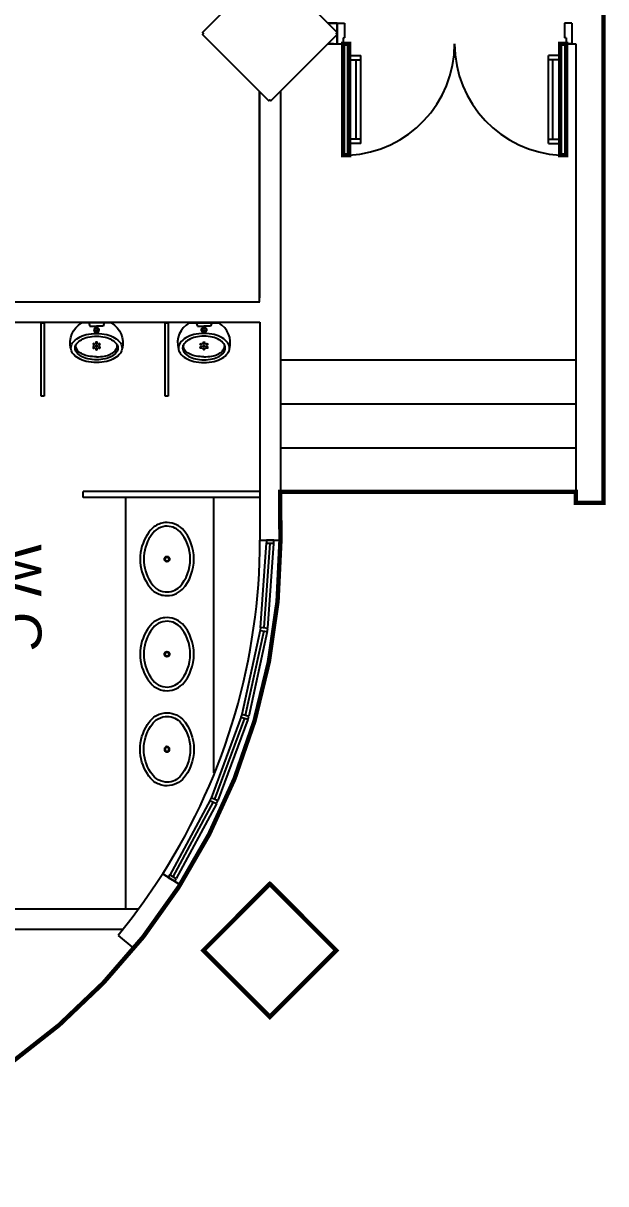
# Model space of a CAD drawing. Header units: metres. Extents: x -331 to 2982, y 362 to 2539.
# Drawn here: x 2876.52 to 2880.49, y 1325.24 to 1333.15 of the extents above; entities that cross this region are included whole.
import ezdxf

# ---------------------------------------------------------------- set-up
doc = ezdxf.new("R2010")
doc.units = ezdxf.units.M
doc.layers.get('0').update_dxf_attribs({"color": 251})
for name, color, linetype in [('Div', 251, 'Continuous'), ('Est', 251, 'Continuous'), ('Mob', 251, 'Continuous'), ('Pis', 251, 'Continuous')]:
    doc.layers.add(name, color=color, linetype=linetype)
doc.styles.add('ARIAL', font='arial.ttf')

# ---------------------------------------------------------------- blocks, each defined once
blk = doc.blocks.new('Cuba01_pl')
at = {"layer": 'Mob'}
for radius in [0.018, 0.013]:
    blk.add_circle((0, 0), radius, dxfattribs=at)
for centre, radius, start, end in [((-0.002211538461533991, -0.1243269230769233), 0.3068356000816305, 89.5504005866015, 122.7375074879473), ((0.002211538461533991, -0.1243269230769233), 0.3068356000816305, 57.26249251205271, 90.4495994133985), ((-0.09055973451327404, -0.003688053097345545), 0.1589222433009686, 144.523180839089, 173.1766593578286), ((-0.07061111111111629, -0.03033333333333577), 0.1909001075316455, 120.7250254050481, 141.484108530553), ((-0.07061111111111629, -0.03033333333332955), 0.1659001075316402, 120.5754726770841, 141.2532937629661), ((-0.002211538461537543, -0.1243269230769268), 0.2818356000816332, 89.55040058660089, 122.8280119274535), ((0.002211538461533991, -0.1243269230769206), 0.2818356000816272, 57.17198807254577, 90.4495994133985), ((0.07061111111111629, -0.03033333333333932), 0.1659001075316466, 38.74670623703652, 59.42452732291874), ((0.07061111111111629, -0.03033333333333577), 0.1909001075316455, 38.51589146944695, 59.2749745949519), ((0.09055973451327404, -0.003688053097345545), 0.1589222433009686, 6.823340642171362, 35.476819160911), ((-0.09735227272727442, 0.0005267045454555586), 0.151714675156889, 174.4524428642048, 224.381947022825), ((-0.09735227272727442, 0.000526704545452894), 0.12671467515689, 174.5780213594605, 224.0020710789169), ((-0.09055973451327404, -0.003688053097349986), 0.1339222433009696, 144.8047411616701, 173.0573089744642), ((0.09735227272727087, 0.000526704545452894), 0.1267146751568902, 315.9979289210831, 5.421978640539534), ((0.09055973451327404, -0.00368805309734288), 0.1339222433009654, 6.942691025532934, 35.19525883832738), ((0.09735227272727442, 0.0005267045454555586), 0.151714675156889, 315.6180529771749, 5.547557135795221), ((-0.002372125958011395, 0.1229092802399165), 0.3059192957175953, 228.3243834879085, 270.4838201688998), ((-0.002372125958014948, 0.1229092802399201), 0.2809192957175987, 228.5040529249005, 270.4838201689008), ((0.002372125958011395, 0.122909280239921), 0.3059192957175986, 269.5161798310996, 311.6756165120909), ((0.002372125958014948, 0.1229092802399157), 0.2809192957175937, 269.5161798310994, 311.4959470750997)]:
    blk.add_arc(centre, radius, start, end, dxfattribs=at)
blk = doc.blocks.new('MIC01')
at = {"layer": 'Mob'}
for p, q in [((-10.02389348735187, 0), (10.02389348735142, 0)), ((-5.302813985662851, 0), (-4.464082119873183, -2.232041059936705)), ((5.302813985662851, 0), (4.464082119872728, -2.232041059936705)), ((-4.464082119873183, -2.232041059936705), (0, -2.232041059936705)), ((4.464082119872728, -2.232041059936705), (0, -2.232041059936705))]:
    blk.add_line(p, q, dxfattribs=at)
for points in [[(-3.410605131648481e-11, -7.142528683921796, 0.05810920625485523), (-6.998402206063929, -7.958627583133079, 0.0717497811945135), (-12.31665105751108, -10.05467209720757, 0.1064940903607846), (-16.29355220466368, -13.61992307159915, 0.1582350419503511), (-17.41837496852531, -17.08520822109523, 0.1582350419503796)], [(17.41837496849075, -17.08520822103526, 0.15823504195034), (16.29355220461775, -13.6199230715431, 0.106494090360777), (12.31665105745287, -10.05467209716522, 0.07174978119451494), (6.998402205997991, -7.958627583108978, 0.05810920625485441), (-3.410605131648481e-11, -7.142528683921796, 0.05810920625485523)], [(-4.547473508864641e-13, -23.09954111299942, -0.04415987661630547), (-5.384061955135166, -22.60513674388073, -0.05850391701728608), (-9.440032321183025, -21.36509490569949, -0.1005218111109357), (-12.61832719878748, -19.12497282824762, -0.04144601701917768), (-13.7432316292311, -17.17736620035282, -0.1013012375606854), (-14.10507515612062, -15.34181196312511, -0.003595388000320658), (-14.10185998487032, -15.12581719827642)], [(0, -23.09954111299942, 0.04415987661630547), (5.384061955134712, -22.60513674388073, 0.05850391701728608), (9.44003232118257, -21.36509490569949, 0.1005218111109357), (12.61832719878703, -19.12497282824762, 0.04144601701917768), (13.74323162923065, -17.17736620035282, 0.1013012375606854), (14.10507515612062, -15.34181196312511, 0.00359538800034016), (14.10185998486986, -15.12581719827608)], [(-17.41837496852531, -17.08520822109523, 0.1582350419503796), (-16.29355220465141, -20.55049337058756, 0.1064940903607876), (-12.31665105748743, -24.11574434496526, 0.07174978119451024), (-6.998402206033006, -26.21178885902145, 0.05810920625485786), (0, -27.02788775820864, 0.05810920625485522), (6.998402206029823, -26.21178885899747, 0.0717497811945135), (12.31665105747697, -24.11574434492286, 0.1064940903607801), (16.29355220462912, -20.55049337053151, 0.1582350419503642), (17.41837496849075, -17.08520822103526, 0.15823504195034)]]:
    blk.add_lwpolyline(points, format="xyb", dxfattribs=at)
blk.add_lwpolyline([(0, -9.03896675411562, 0.05641139868156795), (-5.849455736160962, -9.701025547201766, 0.07016143430196194), (-10.27760355929695, -11.39565631672076, 0.1061035991682846), (-13.60766396544614, -14.29877218107583, 0.161987617514934), (-14.53472634225136, -17.08520822106527, 0.1619876175149315), (-13.60766396544614, -19.87164426105471, 0.1061035991682807), (-10.27760355929695, -22.77476012540978, 0.07016143430197122), (-5.849455736160508, -24.46939089492872, 0.05641139868156758), (0, -25.13144968801487, 0.05641139868156777), (5.849455736160508, -24.46939089492872, 0.07016143430196664), (10.27760355929649, -22.77476012540978, 0.1061035991682786), (13.60766396544568, -19.87164426105488, 0.1619876175149516), (14.53472634225091, -17.08520822106527, 0.1619876175149491), (13.60766396544568, -14.29877218107561, 0.1061035991682753), (10.27760355929649, -11.39565631672076, 0.07016143430195912), (5.849455736160962, -9.701025547201766, 0.05641139868156602)], format="xyb", close=True, dxfattribs=at)
for centre, radius in [((0, -4.713764023614715), 1.755393618039524), ((0, -4.713764023614715), 0.8441294347942989), ((-2.011056997776905, -14.62790696495568), 0.509600149456232), ((0, -13.57074310043413), 0.509600149456232), ((0, -15.68507082947713), 0.509600149456232), ((2.011056997776905, -14.62790696495568), 0.509600149456232), ((-2.011056997776905, -16.74223469399863), 0.509600149456232), ((0, -17.79939855852001), 0.509600149456232), ((2.011056997776905, -16.74223469399863), 0.509600149456232)]:
    blk.add_circle(centre, radius, dxfattribs=at)
for centre, start, end in [((-2.616332658740703, -13.47545098581332), 118.7979395698647, 195.906927476332), ((2.616332658740248, -13.47545098581332), 344.0930725236681, 61.20206043013526)]:
    blk.add_arc(centre, 15.37724737073032, start, end, dxfattribs=at)
blk = doc.blocks.new('XR_BL2_AND_MON-REV15$0$P_M')
at = {"layer": 'Est'}
blk.add_lwpolyline([(0.459619407770866, -0.4313351365234155), (0.4525483399589962, -0.4242640687115564), (0.459619407770866, -0.4171930008996867), (0.007071067811864395, 0.03535533905932198), (-1.77635683940025e-15, 0.02828427124745581), (-0.007071067811864395, 0.03535533905932198), (-0.4596194077713349, -0.4171930009001699), (-0.4525483399594705, -0.4242640687120343), (-0.4596194077713349, -0.4313351365238987), (-0.007071067812340459, -0.8838834764828789), (-4.760636080423436e-13, -0.8768124086710074), (0.007071067811388332, -0.8838834764828789)], close=True, dxfattribs=at)

msp = doc.modelspace()

# ---------------------------------------------------------------- linework, layer by layer
at = {"lineweight": 0}
msp.add_lwpolyline([(2869.529780533752, 1361.563709184918), (2869.529766709953, 1329.626571527119, 1.000162268804467), (2878.269757025977, 1329.625163169142), (2878.267257801484, 1329.955783529037), (2880.282266578581, 1329.95578352894), (2880.282266578581, 1329.88078352894), (2880.472266578581, 1329.88078352894), (2880.472266578581, 1361.280783529137), (2880.282266578581, 1361.280783529137), (2880.282266578581, 1361.205783529138), (2878.269779626867, 1361.20578352904, 1.039799903503053), (2869.529759374805, 1361.566334554812, 0.005135223154421773)], format="xyb", close=True, dxfattribs=at)
msp.add_lwpolyline([(2878.197266578577, 1326.378235157757), (2878.649814918537, 1326.830783497716), (2878.197266578577, 1327.283331837675), (2877.744718238618, 1326.830783497715)], close=True, dxfattribs=at)
at = {"layer": 'Div', "lineweight": 0}
for p, q in [((2878.129757025844, 1329.958098555823), (2876.924756072003, 1329.958098555823)), ((2876.924756072003, 1329.918098555823), (2876.924756072003, 1329.958098555823)), ((2878.129757025844, 1329.918098555823), (2876.924756072003, 1329.918098555823))]:
    msp.add_line(p, q, dxfattribs=at)
at = {"layer": 'Pis'}
for p, q in [((2878.593957055848, 1333.150783527077), (2878.656891037561, 1333.150783525434)), ((2878.656891037561, 1333.150783525434), (2878.593957055848, 1333.150783527077)), ((2878.656891037564, 1333.150783522171), (2878.656891037564, 1333.01078352227)), ((2878.656891037564, 1333.01078352227), (2878.656891037564, 1333.150783522172)), ((2878.656891037563, 1333.010783522169), (2878.656891037563, 1333.150783522069)), ((2878.656891037563, 1333.150783522069), (2878.656891037563, 1333.010783522168)), ((2878.656891037563, 1333.010783522169), (2878.656891037563, 1333.150783518704)), ((2878.656891037564, 1333.150783522171), (2878.656891037564, 1333.01078352227)), ((2878.656891037564, 1333.150783522171), (2878.656891037564, 1333.010783522271)), ((2878.656891037564, 1333.150783522171), (2878.706891037565, 1333.150783522171)), ((2878.706891037564, 1333.150783522171), (2878.706891037564, 1333.050783522271)), ((2880.206891037565, 1333.150783522171), (2880.206891037564, 1333.050783522271)), ((2880.256891037564, 1333.150783522171), (2880.206891037564, 1333.150783522171)), ((2880.256891037564, 1333.150783522172), (2880.256891037564, 1333.010783522063)), ((2880.256891037564, 1333.150783522172), (2880.256891037564, 1333.010783522063)), ((2880.256891037564, 1333.150783522171), (2880.256891037564, 1333.010783522271)), ((2880.472266578448, 1329.880783528803), (2880.472266578449, 1333.150783528901)), ((2880.472266578448, 1329.880783528803), (2880.472266578449, 1333.150783528901)), ((2878.696891037564, 1333.050783522271), (2878.696891037564, 1333.010783522271)), ((2878.696891037564, 1333.050783522271), (2878.706891037564, 1333.050783522271)), ((2880.216891037564, 1333.050783522271), (2880.206891037564, 1333.050783522271)), ((2880.216891037564, 1333.050783522271), (2880.216891037564, 1333.010783522271)), ((2878.632266578447, 1333.010783528898), (2878.593957054021, 1333.010783528898)), ((2878.593957054022, 1333.010783528898), (2878.632266578447, 1333.010783528899)), ((2878.632266578449, 1333.010783529), (2878.593957054077, 1333.010783528953)), ((2878.593957055845, 1333.010783530722), (2878.632266578449, 1333.010783532365)), ((2878.593957055738, 1333.010783530615), (2878.656891037563, 1333.010783532366)), ((2878.656891037564, 1333.010783522271), (2878.696891037564, 1333.010783522271)), ((2880.256891037564, 1333.010783522271), (2880.216891037564, 1333.010783522271)), ((2880.232266578449, 1333.010783528792), (2880.282266578449, 1333.010783528792)), ((2880.232266578449, 1333.010783528792), (2880.282266578449, 1333.010783528792)), ((2880.282266578449, 1333.010783528792), (2880.282266578448, 1329.880783528803)), ((2880.282266578449, 1333.010783528792), (2880.282266578448, 1329.880783528803)), ((2878.736891037564, 1332.930783522271), (2878.816891037564, 1332.930783522271)), ((2878.736891037564, 1332.90078352227), (2878.816891037564, 1332.90078352227)), ((2878.786891037565, 1332.36078352227), (2878.786891037565, 1332.90078352227)), ((2878.816891037564, 1332.330783522271), (2878.816891037564, 1332.930783522271)), ((2880.096891037565, 1332.330783522271), (2880.096891037564, 1332.930783522271)), ((2880.176891037564, 1332.930783522271), (2880.096891037564, 1332.930783522271)), ((2880.176891037564, 1332.900783522271), (2880.096891037564, 1332.900783522271)), ((2880.126891037564, 1332.36078352227), (2880.126891037564, 1332.900783522271)), ((2878.127257801352, 1332.684101830407), (2878.127257801351, 1331.280030242243)), ((2878.127257801352, 1331.252724948188), (2878.127257801352, 1332.684101830407)), ((2878.127266578443, 1331.252724948181), (2878.127258054019, 1332.684101577739)), ((2878.269757025844, 1332.68658350072), (2878.269757025844, 1329.625163169005)), ((2878.816891037564, 1332.36078352227), (2878.736891037564, 1332.36078352227)), ((2878.816891037564, 1332.330783522271), (2878.736891037564, 1332.330783522271)), ((2880.096891037565, 1332.36078352227), (2880.176891037564, 1332.360783522271)), ((2880.096891037565, 1332.330783522271), (2880.176891037564, 1332.330783522271)), ((2874.207266078451, 1331.252724948187), (2878.127257801351, 1331.252724948187)), ((2874.207266078451, 1331.252724948181), (2878.127266578443, 1331.252724948181)), ((2874.207266078452, 1331.252724948188), (2878.127257801352, 1331.252724948188)), ((2874.209765302944, 1331.252724948187), (2878.129757025844, 1331.252724948187)), ((2873.969756071997, 1331.112724948187), (2878.129757025844, 1331.112724948187)), ((2876.639756072002, 1330.607725879478), (2876.639756072002, 1331.107724948187)), ((2876.639756072002, 1331.107724948187), (2876.659756072001, 1331.107724948187)), ((2876.659756072001, 1331.107724948187), (2876.659756072001, 1330.607725879478)), ((2877.484756072003, 1330.607725879478), (2877.484756072003, 1331.107724948186)), ((2877.484756072003, 1331.107724948186), (2877.504756072003, 1331.107724948186)), ((2877.504756072003, 1331.107724948186), (2877.504756072003, 1330.607725879478)), ((2878.129757025844, 1331.112724948187), (2878.129757025844, 1329.625163169005)), ((2878.267257801351, 1330.855783528901), (2880.282266578448, 1330.855783528902)), ((2878.272266578443, 1330.855783528902), (2880.272266578447, 1330.855783528903)), ((2876.659756072001, 1330.607725879478), (2876.639756072002, 1330.607725879478)), ((2877.504756072003, 1330.607725879478), (2877.484756072003, 1330.607725879478)), ((2878.267257801351, 1330.555783528901), (2880.282266578448, 1330.555783528902)), ((2878.267257801351, 1330.255783528901), (2880.282266578448, 1330.255783528901)), ((2878.129757025844, 1329.958098555823), (2876.924756072003, 1329.958098555823)), ((2876.924756072003, 1329.918098555823), (2876.924756072003, 1329.958098555823)), ((2878.267257801351, 1329.9557835289), (2880.282266578448, 1329.955783528803)), ((2878.129757025844, 1329.918098555823), (2876.924756072003, 1329.918098555823)), ((2877.216621732593, 1327.113098555823), (2877.216621732594, 1329.918098555823)), ((2877.816621732593, 1328.041247359293), (2877.816621732594, 1329.918098555823)), ((2880.282266578448, 1329.880783528803), (2880.472266578448, 1329.880783528803)), ((2880.282266578448, 1329.880783528803), (2880.472266578448, 1329.880783528803)), ((2878.129745434173, 1329.62657152697), (2878.269745434173, 1329.62657152697)), ((2878.174756072001, 1329.626571526971), (2878.174756072001, 1329.606571526971)), ((2878.224756071998, 1329.626571526971), (2878.174756072001, 1329.626571526971)), ((2878.174756072001, 1329.626571526971), (2878.174756072001, 1329.606571526971)), ((2878.224756071998, 1329.626571526971), (2878.174756072001, 1329.626571526971)), ((2878.224756071998, 1329.606571526971), (2878.224756071998, 1329.626571526971)), ((2878.224756071998, 1329.606571526971), (2878.224756071998, 1329.626571526971)), ((2878.133250679511, 1329.030427993535), (2878.174118282501, 1329.608335037171)), ((2878.158188402578, 1329.028664483336), (2878.199056005568, 1329.606571526971)), ((2878.174756072001, 1329.606571526971), (2878.224756071998, 1329.606571526971)), ((2878.174756072001, 1329.606571526971), (2878.224756071998, 1329.606571526971)), ((2878.183126125645, 1329.026900973136), (2878.223993728635, 1329.604808016772)), ((2878.131020352339, 1329.014168874084), (2878.005713415239, 1328.4383366814)), ((2878.155448651105, 1329.008853028017), (2878.030141714004, 1328.433020835333)), ((2878.179876949871, 1329.003537181949), (2878.05457001277, 1328.427704989266)), ((2878.13342408343, 1329.032089172677), (2878.130684331957, 1329.012277717358)), ((2878.130684331957, 1329.012277717358), (2878.180212970252, 1329.005428338675)), ((2878.182952721726, 1329.025239793994), (2878.13342408343, 1329.032089172677)), ((2878.180212970252, 1329.005428338675), (2878.182952721726, 1329.025239793994)), ((2878.006072187196, 1328.439777896762), (2878.000666538052, 1328.420522275315)), ((2878.054211240813, 1328.426263773904), (2878.006072187196, 1328.439777896762)), ((2878.001290341313, 1328.422442658631), (2877.796717280882, 1327.869703510103)), ((2878.024736064861, 1328.413765213885), (2877.82016300443, 1327.861026065357)), ((2878.048181788409, 1328.40508776914), (2877.843608727977, 1327.852348620612)), ((2878.000666538052, 1328.420522275315), (2878.048805591669, 1328.407008152456)), ((2878.048805591669, 1328.407008152456), (2878.054211240813, 1328.426263773904)), ((2877.790094787535, 1327.854605413761), (2877.514686231203, 1327.344587856779)), ((2877.812092439146, 1327.842726721762), (2877.536683882814, 1327.332709164781)), ((2877.834090090757, 1327.830848029764), (2877.558681534425, 1327.320830472783)), ((2877.797288824937, 1327.871114271961), (2877.789218259653, 1327.852814928366)), ((2877.789218259653, 1327.852814928366), (2877.834966618639, 1327.832638515159)), ((2877.843037183922, 1327.850937858753), (2877.797288824937, 1327.871114271961)), ((2877.834966618639, 1327.832638515159), (2877.843037183922, 1327.850937858753)), ((2877.467666004465, 1327.352924360928), (2877.422779686909, 1327.283882556781)), ((2877.467053778584, 1327.353313957206), (2877.585166618408, 1327.27815162873)), ((2877.585166618408, 1327.27815162873), (2877.467666004465, 1327.352924360928)), ((2877.515463418049, 1327.345926270178), (2877.504889733731, 1327.328949898365)), ((2877.515463418049, 1327.345926270178), (2877.504889733731, 1327.328949898365)), ((2877.504889733731, 1327.328949898365), (2877.547330663261, 1327.30251568757)), ((2877.504889733731, 1327.328949898365), (2877.547330663261, 1327.30251568757)), ((2877.557904347579, 1327.319492059383), (2877.515463418049, 1327.345926270178)), ((2877.557904347579, 1327.319492059383), (2877.515463418049, 1327.345926270178)), ((2877.422779686909, 1327.283882556781), (2877.338329244084, 1327.161317121279)), ((2877.510725039475, 1327.163766345206), (2877.585166618408, 1327.27815162873)), ((2877.547330663261, 1327.30251568757), (2877.557904347579, 1327.319492059383)), ((2877.547330663261, 1327.30251568757), (2877.557904347579, 1327.319492059383)), ((2877.302718193069, 1327.113098555822), (2875.626602270718, 1327.113098553384)), ((2877.338329244084, 1327.161317121279), (2877.258981153886, 1327.053877128018)), ((2877.258981153886, 1327.053877128018), (2877.180787827698, 1326.954432029578)), ((2877.195465250701, 1326.973098555822), (2875.626602270718, 1326.973098553384)), ((2877.180787827698, 1326.954432029578), (2877.163011109327, 1326.932640940229)), ((2877.163011109327, 1326.932640940229), (2877.270998174855, 1326.843540465081)), ((2877.271203124865, 1326.843790010162), (2877.31587623033, 1326.899083167231))]:
    msp.add_line(p, q, dxfattribs=at)
at = {"layer": 'Pis', "const_width": 0.03}
msp.add_lwpolyline([(2869.529780533752, 1361.563709184918), (2869.529766709953, 1329.626571527119, 1.000162268804467), (2878.269757025977, 1329.625163169142), (2878.267257801484, 1329.955783529037), (2880.282266578581, 1329.95578352894), (2880.282266578581, 1329.88078352894), (2880.472266578581, 1329.88078352894), (2880.472266578581, 1361.280783529137), (2880.282266578581, 1361.280783529137), (2880.282266578581, 1361.205783529138), (2878.269779626867, 1361.20578352904, 1.039799903503053), (2869.529759374805, 1361.566334554812, 0.005135223154421773)], format="xyb", close=True, dxfattribs=at)
msp.add_lwpolyline([(2880.462150478443, 1333.150783528901), (2880.472266578445, 1333.150783528901)], dxfattribs=at)
for points in [[(2878.736891037564, 1333.010783522271), (2878.696891037564, 1333.010783522271), (2878.696891037564, 1332.250783522271), (2878.736891037564, 1332.250783522271)], [(2880.176891037564, 1333.010783522271), (2880.216891037564, 1333.010783522271), (2880.216891037564, 1332.250783522271), (2880.176891037564, 1332.250783522271)], [(2878.197266578577, 1326.378235157757), (2878.649814918536, 1326.830783497716), (2878.197266578577, 1327.283331837675), (2877.744718238618, 1326.830783497715)]]:
    msp.add_lwpolyline(points, close=True, dxfattribs=at)
at = {"layer": 'Pis'}
for centre, radius, start, end in [((2878.694971909347, 1333.011549012161), 0.7619195127559678, 273.1538796768564, 359.9424357210778), ((2880.218810165782, 1333.011549012161), 0.7619195127559678, 180.0575642789221, 266.8461203231095), ((2873.899119130229, 1329.626646593301), 4.230626304610635, 327.496486790795, 359.9989833694497), ((2873.908382582936, 1329.623946157076), 4.361363641422062, 327.4620545070879, 0.03448981467612527), ((2873.836106631528, 1329.664807039792), 4.445000000000209, 320.6018441638981, 327.5191279877747)]:
    msp.add_arc(centre, radius, start, end, dxfattribs=at)

# ---------------------------------------------------------------- block references
for p in [(2878.197266578441, 1333.505047597612), (2878.197266578445, 1327.25504756629)]:
    msp.add_blockref('XR_BL2_AND_MON-REV15$0$P_M', p, dxfattribs=at)
for p, xscale, yscale, zscale in [((2877.016006072002, 1331.107724948187), -0.01000000000021828, 0.009999999999763531, 0.009999999999990905), ((2877.748506072003, 1331.107724948187), 0.01000000000021828, 0.01000000000021828, 0.01000000000021828)]:
    msp.add_blockref('MIC01', p, dxfattribs=dict(at, xscale=xscale, yscale=yscale, zscale=zscale))
at = {"layer": 'Pis', "rotation": 89.99999999999999}
for p in [(2877.496389671348, 1329.498128941), (2877.496389671348, 1328.850154779567)]:
    msp.add_blockref('Cuba01_pl', p, dxfattribs=at)
at = {"layer": 'Pis', "xscale": -1, "rotation": 89.99999999999997}
msp.add_blockref('Cuba01_pl', (2877.496389671348, 1328.201758410404), dxfattribs=at)

# ---------------------------------------------------------------- texts
at = {"layer": 'Pis', "insert": (2875.916818788454, 1329.180384190471), "char_height": 0.27, "width": 2.26260000000002, "attachment_point": 8, "rotation": 270.0000000002996, "style": 'ARIAL'}
msp.add_mtext('W.C.\\PMASCULINO', dxfattribs=at)

doc.saveas('drawing.dxf')
